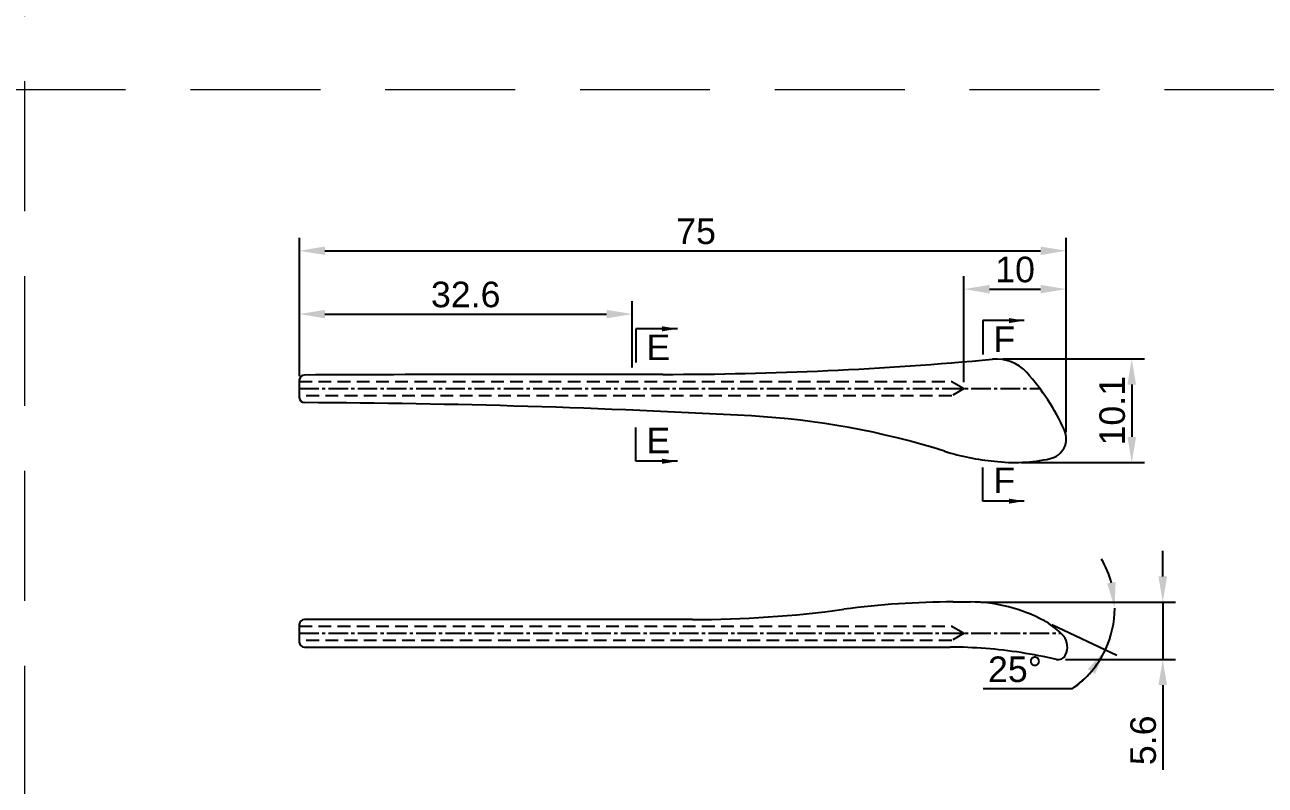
# Model space of a CAD drawing. Header units: millimetres. Extents: x 1186 to 2336, y 1181 to 1549.
# Drawn here: x 2128.4 to 2249.7, y 1326 to 1400.3 of the extents above; entities that cross this region are included whole.
import ezdxf

# ---------------------------------------------------------------- set-up
doc = ezdxf.new("R2010")
doc.units = ezdxf.units.MM
for name, pattern in [('CENTER2', [28.575, 19.05, -3.175, 3.175, -3.175]), ('HIDDEN', [9.525, 6.35, -3.175]), ('HIDDEN2', [0.1875, 0.125, -0.0625])]:
    doc.linetypes.add(name, pattern=pattern)
for name, color, linetype in [('Center Line', 2, 'CENTER2'), ('Dimension', 3, 'Continuous'), ('Hidden Line', 1, 'HIDDEN2')]:
    doc.layers.add(name, color=color, linetype=linetype)
doc.layers.add('标注', color=4, linetype='Continuous', lineweight=5)
doc.styles.get("Standard").update_dxf_attribs({"font": 'arial.ttf'})
doc.styles.add('样式 1', font='romant.shx')
doc.dimstyles.new('ISO-25$0', dxfattribs={"dimtxt": 2.5, "dimasz": 2.5, "dimexe": 0.5, "dimexo": 1, "dimgap": 1, "dimtad": 0, "dimtih": 1, "dimtoh": 1, "dimdec": 1, "dimzin": 10, "dimdsep": 46, "dimlunit": 6, "dimtxsty": '样式 1', "dimcen": 0, "dimclrd": 256, "dimclre": 256, "dimclrt": 7, "dimazin": 0, "dimtfac": 1, "dimtdec": 1, "dimtofl": 0, "dimtmove": 0, "dimatfit": 0, "dimfxl": 1, "dimtolj": 1, "dimtzin": 10, "dimarcsym": 0})
doc.dimstyles.new('ISO-25$2', dxfattribs={"dimscale": 0, "dimtxt": 1.8, "dimasz": 1.5, "dimexe": 1, "dimexo": 1, "dimgap": 1, "dimtad": 0, "dimtih": 1, "dimtoh": 1, "dimrnd": 0.0005, "dimzin": 1, "dimdsep": 46, "dimtxsty": 'Standard', "dimcen": 0, "dimclrd": 256, "dimclre": 256, "dimclrt": 256, "dimadec": 0, "dimazin": 0, "dimtfac": 1, "dimtofl": 0, "dimtmove": 0, "dimatfit": 3, "dimfxl": 1, "dimtolj": 1, "dimtzin": 0, "dimlwe": 9, "dimarcsym": 0})
doc.dimstyles.new('副本 ISO-25', dxfattribs={"dimtxt": 1.5, "dimasz": 1.5, "dimexe": 0.4, "dimexo": 0, "dimgap": 0.4, "dimtad": 1, "dimdsep": 46, "dimtxsty": 'Standard', "dimcen": 2, "dimadec": 0, "dimazin": 0, "dimtfac": 1, "dimtmove": 0, "dimatfit": 3, "dimfxl": 1, "dimarcsym": 0})

# ---------------------------------------------------------------- blocks, each defined once
blk = doc.blocks.new('*D151')
at = {"layer": 'Defpoints', "color": 0, "transparency": 16777216}
for p in [(2230.24, 1378.25), (2155.24, 1365.38), (2230.24, 1359.88)]:
    blk.add_point(p, dxfattribs=at)
at = {"layer": 'Dimension', "color": 0, "lineweight": -2, "transparency": 16777216}
for p, q in [((2155.24, 1366), (2155.24, 1379.5)), ((2230.24, 1360.51), (2230.24, 1379.5)), ((2157.74, 1378.25), (2227.74, 1378.25))]:
    blk.add_line(p, q, dxfattribs=at)
at = {"layer": 'Dimension', "color": 0, "transparency": 16777216}
for points in [[(2157.74, 1378.66), (2157.74, 1377.83), (2155.24, 1378.25)], [(2227.74, 1378.66), (2227.74, 1377.83), (2230.24, 1378.25)]]:
    blk.add_solid(points, dxfattribs=at)
at = {"layer": 'Dimension', "color": 0, "transparency": 16777216, "insert": (2194.04, 1380.14), "char_height": 2.5, "attachment_point": 5}
blk.add_mtext('75', dxfattribs=at)
blk = doc.blocks.new('*D152')
at = {"layer": 'Defpoints', "color": 0, "transparency": 16777216}
for p in [(2230.24, 1374.5), (2220.24, 1364.78), (2230.24, 1359.88)]:
    blk.add_point(p, dxfattribs=at)
at = {"layer": 'Dimension', "color": 0, "lineweight": -2, "transparency": 16777216}
for p, q in [((2220.24, 1365.4), (2220.24, 1375.75)), ((2230.24, 1360.51), (2230.24, 1375.75)), ((2222.74, 1374.5), (2227.74, 1374.5))]:
    blk.add_line(p, q, dxfattribs=at)
at = {"layer": 'Dimension', "color": 0, "transparency": 16777216}
for points in [[(2222.74, 1374.91), (2222.74, 1374.08), (2220.24, 1374.5)], [(2227.74, 1374.91), (2227.74, 1374.08), (2230.24, 1374.5)]]:
    blk.add_solid(points, dxfattribs=at)
at = {"layer": 'Dimension', "color": 0, "transparency": 16777216, "insert": (2225.24, 1376.4), "char_height": 2.5, "attachment_point": 5}
blk.add_mtext('10', dxfattribs=at)
blk = doc.blocks.new('*D153')
at = {"layer": 'Defpoints', "color": 0, "transparency": 16777216}
for p in [(2223.41, 1367.67), (2225.2, 1357.55), (2236.65, 1357.55)]:
    blk.add_point(p, dxfattribs=at)
at = {"layer": 'Dimension', "color": 0, "lineweight": -2, "transparency": 16777216}
for p, q in [((2224.03, 1367.67), (2237.9, 1367.67)), ((2236.65, 1365.17), (2236.65, 1360.05)), ((2225.82, 1357.55), (2237.9, 1357.55))]:
    blk.add_line(p, q, dxfattribs=at)
at = {"layer": 'Dimension', "color": 0, "transparency": 16777216}
for points in [[(2236.23, 1365.17), (2237.07, 1365.17), (2236.65, 1367.67)], [(2236.23, 1360.05), (2237.07, 1360.05), (2236.65, 1357.55)]]:
    blk.add_solid(points, dxfattribs=at)
at = {"layer": 'Dimension', "color": 0, "transparency": 16777216, "insert": (2234.75, 1362.61), "char_height": 2.5, "attachment_point": 5, "rotation": 90}
blk.add_mtext('10.1', dxfattribs=at)
blk = doc.blocks.new('*D154')
at = {"layer": 'Defpoints', "color": 0, "transparency": 16777216}
for p in [(2221.26, 1343.91), (2229.56, 1338.29), (2239.68, 1338.29)]:
    blk.add_point(p, dxfattribs=at)
at = {"layer": 'Dimension', "color": 0, "lineweight": -2, "transparency": 16777216}
for p, q in [((2239.68, 1346.41), (2239.68, 1348.91)), ((2221.89, 1343.91), (2240.93, 1343.91)), ((2239.68, 1343.91), (2239.68, 1338.29)), ((2230.18, 1338.29), (2240.93, 1338.29)), ((2239.68, 1335.79), (2239.68, 1327.49))]:
    blk.add_line(p, q, dxfattribs=at)
at = {"layer": 'Dimension', "color": 0, "transparency": 16777216}
for points in [[(2239.26, 1346.41), (2240.1, 1346.41), (2239.68, 1343.91)], [(2239.26, 1335.79), (2240.1, 1335.79), (2239.68, 1338.29)]]:
    blk.add_solid(points, dxfattribs=at)
at = {"layer": 'Dimension', "color": 0, "transparency": 16777216, "insert": (2237.78, 1330.39), "char_height": 2.5, "attachment_point": 5, "rotation": 90}
blk.add_mtext('5.6', dxfattribs=at)
blk = doc.blocks.new('*D155')
at = {"layer": 'Defpoints', "color": 0, "transparency": 16777216}
for p in [(2222.11, 1343.32), (2243.93, 1343.32), (2227.39, 1342.38), (2228.26, 1341.97), (2234.88, 1341.91)]:
    blk.add_point(p, dxfattribs=at)
at = {"layer": 'Dimension', "color": 0, "lineweight": -2, "transparency": 16777216}
for p, q in [((2228.83, 1341.7), (2235.2, 1338.7)), ((2230.83, 1335.42), (2222.13, 1335.42))]:
    blk.add_line(p, q, dxfattribs=at)
for start, end in [(15.0031, 30.0062), (334.7553, 360), (304.4839, 334.7553), (304.7491, 319.7522)]:
    blk.add_arc((2225.41, 1343.32), 9.57, start, end, dxfattribs=at)
at = {"layer": 'Dimension', "color": 0, "transparency": 16777216}
for points in [[(2235.07, 1345.85), (2234.24, 1345.74), (2234.98, 1343.32)], [(2232.36, 1337.35), (2233.07, 1336.9), (2234.07, 1339.23)]]:
    blk.add_solid(points, dxfattribs=at)
at = {"layer": 'Dimension', "color": 0, "transparency": 16777216, "insert": (2225.23, 1337.32), "char_height": 2.5, "attachment_point": 5}
blk.add_mtext('25°', dxfattribs=at)
blk = doc.blocks.new('*D156')
at = {"layer": 'Defpoints', "color": 0, "transparency": 16777216}
for p in [(2187.79, 1372.06), (2187.79, 1366.21), (2155.24, 1365.38)]:
    blk.add_point(p, dxfattribs=at)
at = {"layer": 'Dimension', "color": 0, "lineweight": -2, "transparency": 16777216}
for p, q in [((2155.24, 1366), (2155.24, 1373.31)), ((2187.79, 1366.83), (2187.79, 1373.31)), ((2157.74, 1372.06), (2185.29, 1372.06))]:
    blk.add_line(p, q, dxfattribs=at)
at = {"layer": 'Dimension', "color": 0, "transparency": 16777216}
for points in [[(2157.74, 1372.47), (2157.74, 1371.64), (2155.24, 1372.06)], [(2185.29, 1372.47), (2185.29, 1371.64), (2187.79, 1372.06)]]:
    blk.add_solid(points, dxfattribs=at)
at = {"layer": 'Dimension', "color": 0, "transparency": 16777216, "insert": (2171.51, 1373.96), "char_height": 2.5, "attachment_point": 5}
blk.add_mtext('32.6', dxfattribs=at)

msp = doc.modelspace()

# ---------------------------------------------------------------- linework, layer by layer
at = {"color": 1, "linetype": 'HIDDEN', "lineweight": 9, "ltscale": 2}
for p, q in [((2128.38904, 1286.87518), (2128.38904, 1542.83599)), ((1935.04268, 1394.01402), (2331.48056, 1394.01402))]:
    msp.add_line(p, q, dxfattribs=at)
for p, q in [((2155.23657, 1365.59993), (2155.23657, 1363.90112)), ((2219.19563, 1343.91556), (2220.8725, 1343.91556)), ((2155.23657, 1341.70067), (2155.23657, 1340.00067)), ((2193.67732, 1342.20067), (2155.73657, 1342.20067)), ((2155.73657, 1339.50067), (2218.87583, 1339.50067))]:
    msp.add_line(p, q)
for centre, radius, start, end in [((2190.9828, 1713.16651), 347, 269.9666482, 275.3002123), ((2223.40617, 1363.66726), 4, 41.9421102, 95.3002123), ((2155.73657, 1365.59993), 0.5, 90.2512386, 180), ((2186.67363, -5689.65201), 7055.81977, 89.966648237, 90.251238622), ((2209.9355, 1351.56284), 22.1101, 24.4373941, 41.9421102), ((2155.73657, 1363.90112), 0.5, 180, 269.7587719), ((2152.1324, 507.85402), 855.55469, 86.8299056, 89.75877193), ((2195.18675, 1285.21734), 77, 72.4972455, 86.8299056), ((2228.24402, 1359.88236), 2, 282.4609202, 24.4373941), ((2225.35677, 1380.88837), 23.31538, 252.4972455, 264.747786), ((2225.19623, 1373.67458), 16.12496, 262.9691657, 282.4609202), ((2193.67732, 1452.92067), 110.72, 270, 277.6892279), ((2219.19563, 1263.91556), 80, 90, 97.6892279), ((2220.8725, 1328.91556), 15, 61.1860529, 90), ((2155.73657, 1341.70067), 0.5, 90, 180), ((2217.55762, 1322.88929), 21.87781, 60.7023935, 61.1860529), ((2224.52452, 1335.53222), 7.44364, 43.40156, 59.8479189), ((2229.31867, 1340.06607), 0.84518, 37.7641142, 43.40156), ((2228.59061, 1339.50206), 1.76615, 334.3686039, 37.7641142), ((2155.73657, 1340.00067), 0.5, 180, 270), ((2218.87583, 1294.50067), 45, 81.1122475, 90), ((2217.47878, 1285.56684), 54.04241, 77.3792258, 81.1122475), ((2229.46169, 1339.08412), 0.8, 257.3792258, 334.3686039)]:
    msp.add_arc(centre, radius, start, end)
at = {"layer": 'Center Line', "ltscale": 0.1}
for p, q in [((2155.23657, 1364.77509), (2227.66382, 1364.77509)), ((2155.23657, 1340.85067), (2229.73239, 1340.85067))]:
    msp.add_line(p, q, dxfattribs=at)
at = {"layer": 'Hidden Line', "color": 1, "ltscale": 10}
for p, q in [((2155.23657, 1365.47509), (2219.04402, 1365.47509)), ((2219.04402, 1365.47509), (2220.24402, 1364.77509)), ((2220.24402, 1364.77509), (2219.04402, 1364.07509)), ((2219.04402, 1364.07509), (2155.23657, 1364.07509)), ((2155.23657, 1341.55067), (2219.04402, 1341.55067)), ((2219.04402, 1341.55067), (2220.24402, 1340.85067)), ((2220.24402, 1340.85067), (2219.04402, 1340.15067)), ((2219.04402, 1340.15067), (2155.23657, 1340.15067))]:
    msp.add_line(p, q, dxfattribs=at)

# ---------------------------------------------------------------- texts
at = {"layer": '标注', "color": 6, "lineweight": 13, "ltscale": 5, "char_height": 2.5, "width": 1.4244815, "attachment_point": 1}
for s, insert in [('F', (2223.11362, 1370.85819)), ('E', (2189.1948, 1370.05394)), ('E', (2189.1948, 1360.95247)), ('F', (2223.11362, 1357.05452))]:
    msp.add_mtext(s, dxfattribs=dict(at, insert=insert))

# ---------------------------------------------------------------- dimensions: what is measured, and where the dimension line sits
at = {"layer": 'Dimension'}
for base, p1, picture, middle in [((2230.24402, 1378.24797), (2155.23657, 1365.37509), '*D151', (2194.0403, 1378.24797)), ((2230.24402, 1374.49725), (2220.24402, 1364.77509), '*D152', (2225.24402, 1374.49725))]:
    dim = msp.add_linear_dim(base=base, p1=p1, p2=(2230.24402, 1359.88236), dimstyle='ISO-25$0', override={"dimexe": 1.25, "dimexo": 0.625, "dimgap": 0.625, "dimtad": 1, "dimtih": 0, "dimtoh": 0, "dimzin": 8, "dimlunit": 2, "dimtxsty": 'Standard', "dimcen": 2.5, "dimclrd": 0, "dimclre": 0, "dimclrt": 0, "dimadec": 0, "dimtp": 0.2, "dimtm": 0.2, "dimtdec": 2, "dimtofl": 1, "dimatfit": 3, "dimtolj": 0, "dimtzin": 8}, dxfattribs=at)
    dim.commit()
    dim.dimension.update_dxf_attribs({"geometry": picture, "text_midpoint": middle, "dimtype": 160})
dim = msp.add_linear_dim(base=(2187.78776, 1372.05632), p1=(2155.23657, 1365.37509), p2=(2187.78776, 1366.20899), dimstyle='ISO-25$0', override={"dimexe": 1.25, "dimexo": 0.625, "dimgap": 0.625, "dimtad": 1, "dimtih": 0, "dimtoh": 0, "dimzin": 8, "dimlunit": 2, "dimtxsty": 'Standard', "dimcen": 2.5, "dimclrd": 0, "dimclre": 0, "dimclrt": 0, "dimadec": 0, "dimtp": 0.2, "dimtm": 0.2, "dimtdec": 2, "dimtofl": 1, "dimatfit": 3, "dimtolj": 0, "dimtzin": 8}, dxfattribs=at)
dim.commit()
dim.dimension.update_dxf_attribs({"geometry": '*D156', "text_midpoint": (2171.51217, 1373.95861)})
for base, p1, p2, picture, middle in [((2236.64943, 1357.54963), (2223.40617, 1367.66726), (2225.19623, 1357.54963), '*D153', (2234.748, 1362.60844)), ((2239.67878, 1338.29016), (2221.26317, 1343.91047), (2229.55984, 1338.29016), '*D154', (2237.77734, 1330.39027))]:
    dim = msp.add_linear_dim(base=base, p1=p1, p2=p2, angle=90, dimstyle='ISO-25$0', override={"dimexe": 1.25, "dimexo": 0.625, "dimgap": 0.625, "dimtad": 1, "dimtih": 0, "dimtoh": 0, "dimzin": 8, "dimlunit": 2, "dimtxsty": 'Standard', "dimcen": 2.5, "dimclrd": 0, "dimclre": 0, "dimclrt": 0, "dimadec": 0, "dimtp": 0.2, "dimtm": 0.2, "dimtdec": 2, "dimtofl": 1, "dimatfit": 3, "dimtolj": 0, "dimtzin": 8}, dxfattribs=at)
    dim.commit()
    dim.dimension.update_dxf_attribs({"geometry": picture, "text_midpoint": middle})
dim = msp.add_angular_dim_2l(base=(2234.87864, 1341.91438), line1=((2222.10747, 1343.31554), (2243.93334, 1343.31554)), line2=((2227.3915, 1342.37984), (2228.26344, 1341.9687)), dimstyle='ISO-25$2', override={"dimscale": 1, "dimtxt": 2.5, "dimasz": 2.5, "dimexe": 1.25, "dimexo": 0.625, "dimgap": 0.625, "dimtad": 1, "dimdec": 1, "dimrnd": 0, "dimzin": 8, "dimpost": '<>', "dimcen": 2.5, "dimclrd": 0, "dimclre": 0, "dimclrt": 0, "dimtofl": 1, "dimtolj": 0, "dimtzin": 8, "dimlwe": 65534}, dxfattribs=at)
dim.commit()
dim.dimension.update_dxf_attribs({"geometry": '*D155', "text_midpoint": (2225.22942, 1337.32472)})

# ---------------------------------------------------------------- leaders
at = {"layer": '标注', "color": 6, "lineweight": 13, "ltscale": 5}
for points in [[(2192.21828, 1370.61961), (2188.16339, 1370.61961), (2188.16337, 1367.31689)], [(2226.13709, 1371.42385), (2222.0822, 1371.42385), (2222.08218, 1368.12113)], [(2192.21828, 1357.67128), (2188.16339, 1357.67128), (2188.16337, 1360.974)], [(2226.13709, 1353.77333), (2222.0822, 1353.77333), (2222.08218, 1357.07605)]]:
    msp.add_leader(points, dimstyle='副本 ISO-25', dxfattribs=at)

doc.saveas('drawing.dxf')
